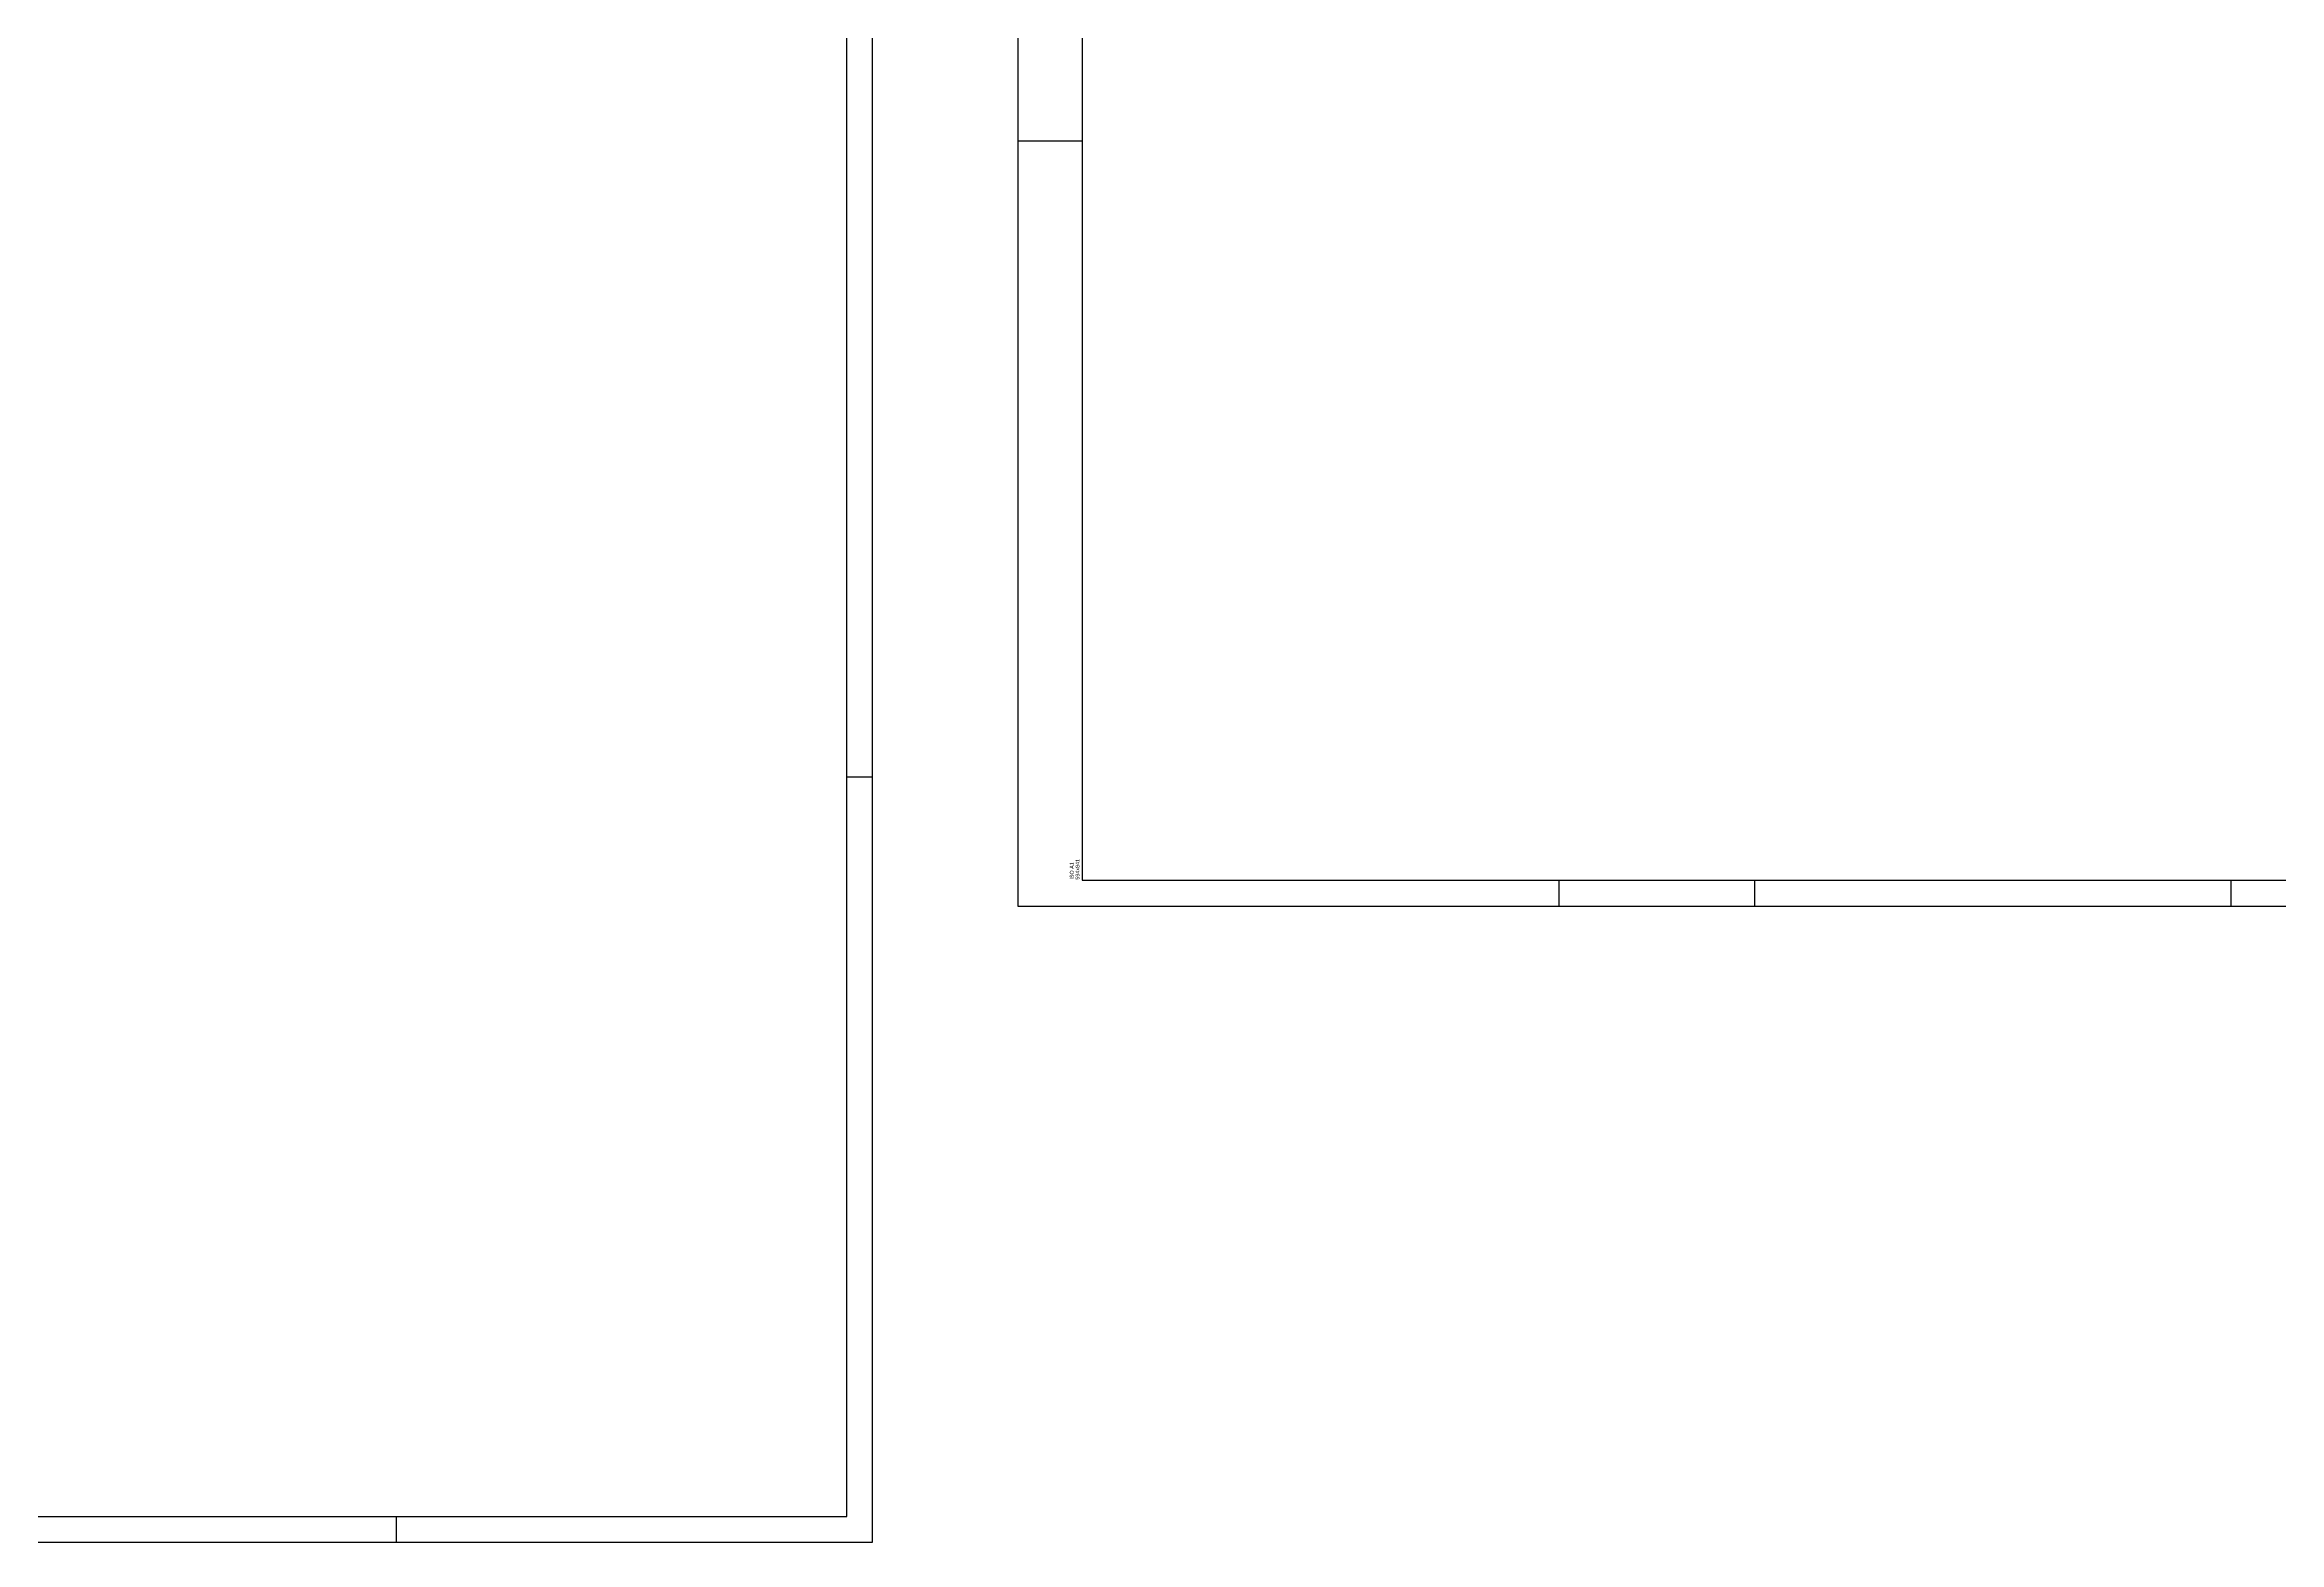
# Model space of a CAD drawing. Header units: millimetres. Extents: x 0 to 687901, y 0 to 346525.
# Drawn here: x 22671 to 40022, y 61694 to 73322 of the extents above; entities that cross this region are included whole.
import ezdxf

# ---------------------------------------------------------------- set-up
doc = ezdxf.new("R2010")
doc.units = ezdxf.units.MM
doc.layers.add('ARQ_Prancha', color=7, linetype='Continuous')
doc.layers.add('ARQ_Prancha lin_grossa', color=111, linetype='Continuous')
doc.styles.add('DES-ROMANS', font='arial.ttf')

msp = doc.modelspace()

# ---------------------------------------------------------------- linework, layer by layer
at = {"layer": 'ARQ_Prancha'}
for p, q in [((30727, 72574), (30227, 72574)), ((29100, 67634), (28900, 67634)), ((34427, 66834), (34427, 66634)), ((35947, 66834), (35947, 66634)), ((39647, 66834), (39647, 66634)), ((25400, 61894), (25400, 61694))]:
    msp.add_line(p, q, dxfattribs=at)
for points in [[(5320, 61694), (29100, 61694), (29100, 78514), (5320, 78514)], [(30227, 66634), (47047, 66634), (47047, 78514), (30227, 78514)]]:
    msp.add_lwpolyline(points, close=True, dxfattribs=at)
at = {"layer": 'ARQ_Prancha lin_grossa'}
for points in [[(28900, 61894), (28900, 78314), (5820, 78314), (5820, 61894), (28900, 61894)], [(46847, 66834), (46847, 78314), (30727, 78314), (30727, 66834), (46847, 66834)]]:
    msp.add_lwpolyline(points, close=True, dxfattribs=at)

# ---------------------------------------------------------------- texts
at = {"layer": 'ARQ_Prancha', "style": 'DES-ROMANS'}
for s, p in [('594x841', (30706, 66839)), ('ISO A1', (30661, 66839))]:
    msp.add_text(s, height=30, rotation=90, dxfattribs=at).set_placement(p)

doc.saveas('drawing.dxf')
